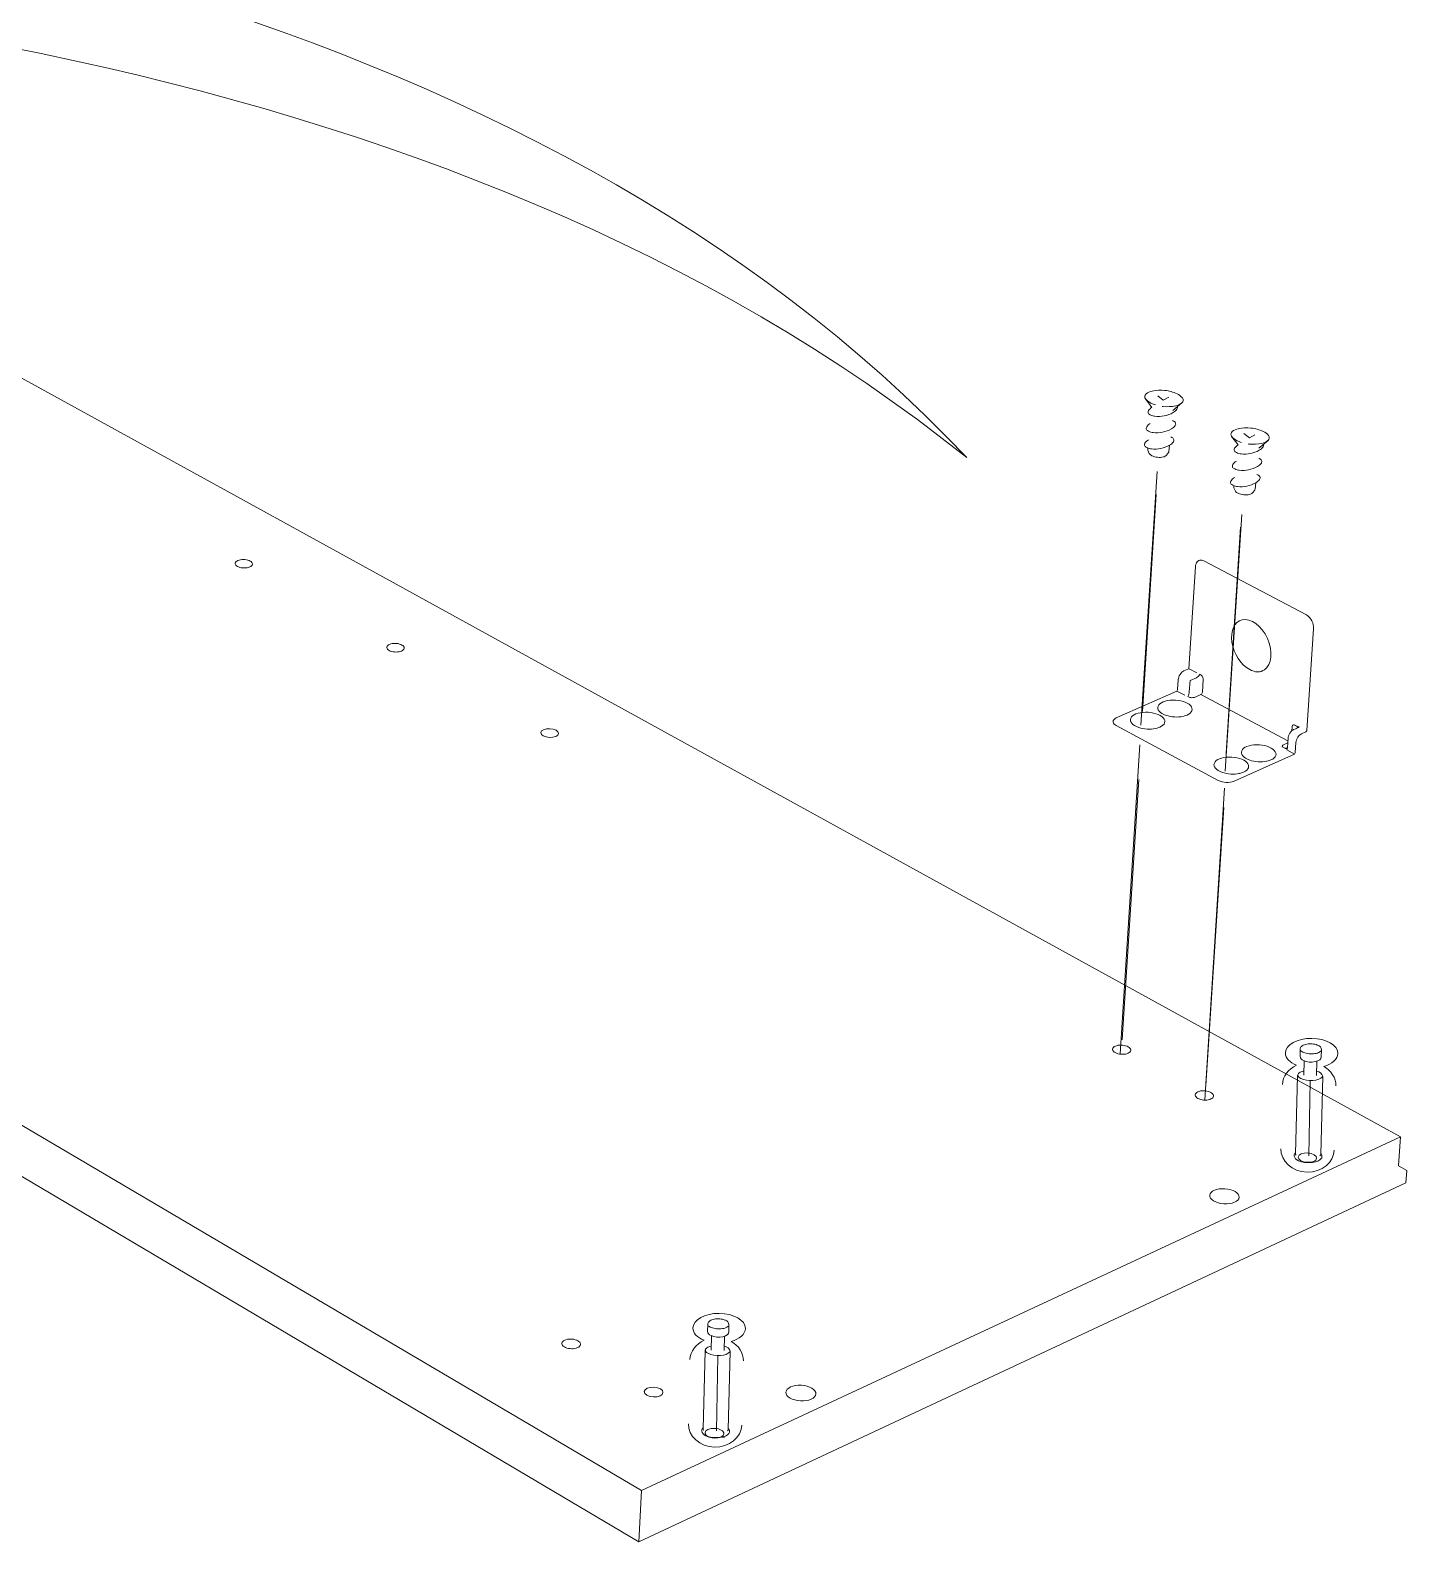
# Model space of a CAD drawing. Header units: metres. Extents: x -0.7 to 7.4, y 0 to 11.2.
# Drawn here: x 0.39241 to 0.43329, y 0.83047 to 0.87535 of the extents above; entities that cross this region are included whole.
import ezdxf

# ---------------------------------------------------------------- set-up
doc = ezdxf.new("R2010")
doc.units = ezdxf.units.M
doc.header["$MEASUREMENT"] = 0
doc.layers.add('PDF5_Geometry_Num_Penna__1', color=255, linetype='Continuous', lineweight=18)
doc.layers.add('PDF5_Geometry_Num_Penna__7', color=7, linetype='Continuous', lineweight=18)

msp = doc.modelspace()

# ---------------------------------------------------------------- linework, layer by layer
at = {"layer": 'PDF5_Geometry_Num_Penna__1', "color": 255, "linetype": 'Continuous', "lineweight": 18, "flags": 128}
for points in [[(0.4258509779407048, 0.8615675212631342), (0.4254382279407047, 0.855119449040912)], [(0.4283562293295937, 0.8606006632075786), (0.4279261932184826, 0.853889771540912)], [(0.4253362751629269, 0.853099831540912), (0.4248430918295936, 0.8453775259853564)], [(0.427855320162927, 0.8522745432075787), (0.4273275646073714, 0.8440195432075785)]]:
    msp.add_lwpolyline(points, dxfattribs=at)
at = {"layer": 'PDF5_Geometry_Num_Penna__7', "color": 7, "linetype": 'Continuous', "lineweight": 18, "flags": 128}
for points in [[(0.3577016843295936, 0.8631427798742454), (0.3797411232184825, 0.871845807652023), (0.4331040537740381, 0.8424908159853565)], [(0.4258940521073715, 0.8644919079298009), (0.4260612687740381, 0.8643659662631342), (0.4262246048851492, 0.8644555718186897)], [(0.3577018254407048, 0.8631426387631342), (0.4105627532184826, 0.8319916554298008), (0.4331038421073715, 0.8424906748742452)], [(0.4284516909962603, 0.8633748370964676), (0.428618907662927, 0.8632488954298009), (0.4287822437740381, 0.8633388537631341)], [(0.4256001529407047, 0.8629442012631343), (0.425596625162927, 0.8629075123742453)], [(0.4258768012740381, 0.8622488057075787), (0.4253949068295937, 0.8547180584853563)], [(0.3577114562740381, 0.8617148059853564), (0.4104877173851492, 0.8304731587631342)], [(0.4281577918295937, 0.8618271304298007), (0.4281542640518159, 0.8617904415409119)], [(0.4283903429407048, 0.8609680812631342), (0.4279028040518159, 0.8533470229298009)], [(0.4266712568295937, 0.8563271837631341), (0.4266391540518159, 0.856308486540912), (0.4266112846073714, 0.8562866143186897), (0.4265837679407047, 0.8562552170964675), (0.426558015162927, 0.856220997652023), (0.426535790162927, 0.8561836032075787), (0.4265206207184825, 0.8561458559853564), (0.4265082734962604, 0.8561056393186898), (0.4265058040518159, 0.8560682448742453)], [(0.4270546909962604, 0.8562708804298007), (0.4268239743295936, 0.8563925887631342)], [(0.4286256457184826, 0.8563651073742453), (0.4286845596073715, 0.8563365323742452), (0.4287448846073715, 0.8563178351520231), (0.4288034457184826, 0.856305135152023), (0.4288602429407047, 0.8563019601520231), (0.4289159818295937, 0.856305135152023), (0.4289660762740381, 0.8563146601520232), (0.4290161707184825, 0.8563365323742452), (0.429063090162927, 0.8563612268186898)], [(0.4265058746073714, 0.8560681390409121), (0.4264861190518159, 0.855777450152023)], [(0.4270458009962603, 0.8561272998742453), (0.4268549482184826, 0.8560426332075785), (0.4268330759962604, 0.855705377652023), (0.4268299009962603, 0.8556746859853562), (0.4268207287740381, 0.8556401137631341), (0.4268083815518159, 0.855605541540912), (0.4267928593295937, 0.8555720276520229), (0.4268299009962603, 0.8555522720964676)], [(0.4270457304407048, 0.856127194040912), (0.4270700721073715, 0.8561427162631342), (0.4270958248851492, 0.8561617662631341), (0.4271173443295937, 0.8561864607075786), (0.4271360415518158, 0.8562146829298007)], [(0.4271358298851492, 0.856214824040912), (0.4271421798851492, 0.8562239962631343), (0.4271340659962604, 0.8562303462631343)], [(0.4272420512740381, 0.8560709259853564), (0.4272420512740381, 0.8560991482075787), (0.4272360540518159, 0.8561241954298008), (0.4272233540518159, 0.8561520648742453), (0.4272110068295937, 0.8561742898742454), (0.4271923096073714, 0.8561961620964674), (0.4271704373851493, 0.8562085093186897), (0.4271422151629271, 0.8562240315409119)], [(0.427241910162927, 0.8560709612631342), (0.4272200379407047, 0.8556931362631341), (0.4272140407184825, 0.8556747918186897), (0.4272052212740381, 0.8556557418186898), (0.4271921684962603, 0.8556402195964675), (0.4271762934962603, 0.8556310473742453)], [(0.4264642115518159, 0.8557275673742453), (0.424665397662927, 0.8549341701520231)], [(0.4266957043295937, 0.8556056120964676), (0.4264642821073715, 0.8557276732075787)], [(0.426486260162927, 0.8557773443186898), (0.4264834379407048, 0.8557621748742452), (0.4264732073851492, 0.8557431248742453), (0.4264643879407047, 0.8557276026520231)], [(0.4268302184962604, 0.8555520957075787), (0.4268520907184826, 0.8555432762631342), (0.4268803129407048, 0.855534104040912), (0.4269081823851492, 0.8555309290409119), (0.4269360518295936, 0.855534104040912), (0.4269614518295937, 0.8555369262631342), (0.4269854407184826, 0.8555432762631342), (0.4271762934962603, 0.855631117929801)], [(0.4297590854407048, 0.8542503104298008), (0.4271763993295937, 0.8556310826520231)], [(0.4245718057184826, 0.8548275607075787), (0.4245746279407048, 0.8548533134853563), (0.4245876807184826, 0.8548748329298009), (0.424609200162927, 0.8548970579298009), (0.4246349529407048, 0.8549157551520231), (0.4246656446073714, 0.8549340995964675)], [(0.4266429993295937, 0.8549779145964675), (0.426583732662927, 0.8549687423742454), (0.4265205854407048, 0.854962745152023), (0.4264553215518159, 0.8549595701520231), (0.4263897048851492, 0.854962745152023), (0.4263269104407048, 0.8549687423742454), (0.4262616465518158, 0.8549779145964675), (0.4262023798851491, 0.8549937895964675), (0.4261431132184825, 0.8550089590409119)], [(0.4267670359962604, 0.8550185898742453), (0.4267296415518159, 0.8550030676520232), (0.426689777662927, 0.8549903676520231), (0.4266428582184826, 0.8549780204298008)], [(0.4246655034962604, 0.8547060993186897), (0.4246309312740381, 0.8547279715409121), (0.4246030618295936, 0.8547498437631341), (0.4245843646073714, 0.8547745382075786), (0.4245716646073714, 0.8548031132075785), (0.4245716646073714, 0.8548274548742453)], [(0.425830305162927, 0.8546186104298008), (0.4257710384962602, 0.8546097909853565), (0.4257085968295937, 0.8546030882075787), (0.4256436857184825, 0.8545999132075786), (0.425580891274038, 0.8546030882075787), (0.4255156273851492, 0.854605557652023), (0.4254489523851491, 0.8546186104298008), (0.4253900384962603, 0.8546316632075786), (0.4253307718295936, 0.854650007652023)], [(0.425956035162927, 0.8546561459853563), (0.425917935162927, 0.8546437987631342), (0.4258770129407048, 0.854628276540912), (0.4258304462740381, 0.854618751540912)], [(0.4299310998851492, 0.8545844615409119), (0.429902877662927, 0.8545689393186897), (0.4298725387740381, 0.8545442448742454), (0.4298439637740381, 0.8545153170964677), (0.4298185637740382, 0.854481450429801), (0.4297970443295936, 0.8544444087631343), (0.4297811693295937, 0.8544034865409119), (0.4297719971073715, 0.8543657393186898), (0.4297656471073714, 0.8543279920964675), (0.4297465971073714, 0.8540503559853565)], [(0.4300002090518159, 0.8546997493186897), (0.4299684590518159, 0.854715271540912), (0.4299497618295937, 0.8547251493186898), (0.4299278896073714, 0.8547251493186898), (0.4299120146073714, 0.8547187993186898), (0.4299003729407047, 0.8547060993186897), (0.4298912007184825, 0.8546877548742453), (0.4298837923851492, 0.8546627076520231), (0.4298785007184825, 0.8545501715409118)], [(0.4299940354407047, 0.8546127543186897), (0.4299308882184825, 0.8545845320964676)], [(0.4300588054407047, 0.8546437634853564), (0.4299938943295936, 0.8546127190409121)], [(0.4300095576629269, 0.8546967859853563), (0.4300279021073714, 0.8546844387631342), (0.430044482662927, 0.854665388763134), (0.4300589465518159, 0.8546438693186896)], [(0.4300877332184825, 0.8546844034853565), (0.4300877332184825, 0.8546717034853565), (0.4300813832184825, 0.854659709040912), (0.4300722109962604, 0.8546498312631343), (0.4300619804407048, 0.854643834040912)], [(0.425364532662927, 0.8541326590409121), (0.4247775104407048, 0.8449551451520231)], [(0.4296261234962603, 0.8540561768186897), (0.4296095429407048, 0.8540688768186898), (0.4295971957184825, 0.8540819295964676), (0.4295936679407048, 0.8540967462631341), (0.4295971957184825, 0.8541094462631342), (0.4296095429407048, 0.8541221462631343), (0.4296261234962603, 0.8541348462631342)], [(0.4297570040518159, 0.854191079040912), (0.4296261234962603, 0.8541349873742452)], [(0.4297465618295936, 0.8540503912631341), (0.429693645162927, 0.8540256968186897), (0.4296784757184826, 0.854031694040912), (0.4296657757184826, 0.8540376912631342), (0.4296262646073715, 0.8540560357075787)], [(0.4297467029407048, 0.8540350101520231), (0.4297403529407047, 0.8540163129298008)], [(0.4297467029407048, 0.8540504970964675), (0.4297467029407048, 0.8540349748742453)], [(0.4291251790518159, 0.8536446615409118), (0.4290659123851492, 0.8536347837631341), (0.4290034707184825, 0.8536284337631341), (0.4289406762740381, 0.8536284337631341), (0.428875765162927, 0.853631608763134), (0.4288094429407048, 0.8536347837631341), (0.4287477068295937, 0.8536471309853563), (0.4286845596073715, 0.853660183763134), (0.4286284679407047, 0.8536788809853563)], [(0.4292560948851493, 0.8536848076520231), (0.4292165837740382, 0.8536689326520231), (0.4291724865518159, 0.8536565854298008), (0.4291252143295937, 0.8536445909853564)], [(0.4291379496073714, 0.8536503412631342), (0.4291252496073715, 0.8536446968186898)], [(0.4279359298851491, 0.8532812298742452), (0.4278727826629269, 0.8532978104298008), (0.4278173965518158, 0.8533143909853564)], [(0.428312837662927, 0.8532820765409118), (0.4282542765518159, 0.8532725515409119), (0.4281911293295937, 0.8532662015409118), (0.4281290404407048, 0.8532633793186897), (0.4280637765518159, 0.8532662015409118), (0.4279981598851492, 0.8532725515409119), (0.4279360709962604, 0.8532820765409118)], [(0.4284447765518159, 0.8533230693186896), (0.4284038543295937, 0.8533075470964676), (0.428360462662927, 0.8532944943186898), (0.428312837662927, 0.8532821470964674)], [(0.4283262784962603, 0.8532882854298008), (0.4283128729407047, 0.8532819354298008)], [(0.4278828721073715, 0.8528514407075786), (0.4272909109962603, 0.843595962929801)], [(0.4307564234962603, 0.8450833445964675), (0.4307497207184826, 0.8450586501520231), (0.4307380790518159, 0.845041011263134), (0.4307207929407048, 0.8450247834853564), (0.4306975096073715, 0.8450092612631341), (0.4306699929407048, 0.8449955029298009), (0.4306368318295937, 0.8449831557075785), (0.4306004957184826, 0.8449739834853565), (0.4305609846073715, 0.8449665751520231), (0.4305197096073715, 0.8449609307075787), (0.4304756123851493, 0.8449591668186897), (0.4304322207184826, 0.8449591668186897), (0.4303881234962604, 0.8449616362631341), (0.430345790162927, 0.8449672807075785), (0.4303048679407048, 0.8449746890409119), (0.4302667679407048, 0.8449849195964675), (0.4302325484962604, 0.8449969140409119), (0.430201504051816, 0.8450110251520231), (0.4301753984962604, 0.8450261945964674), (0.4301542318295937, 0.8450431279298009), (0.4301387096073714, 0.8450607668186898), (0.430129890162927, 0.8450794640409119), (0.4301263623851492, 0.8450981612631342)], [(0.4302400979407047, 0.844751169040912), (0.4302291618295936, 0.8443225440409119)], [(0.4306136896073714, 0.8443123134853564), (0.4306246257184825, 0.844741644040912)], [(0.4300471284962603, 0.8443038468186898), (0.4299864507184825, 0.8419860968186897)], [(0.4302319840518158, 0.8444498968186898), (0.4301896507184825, 0.8444379023742453), (0.430155431274038, 0.8444255551520231), (0.4301250923851492, 0.8444103857075786), (0.4300986340518159, 0.8443934523742452), (0.4300774673851492, 0.8443747551520231), (0.4300615923851492, 0.8443535884853565), (0.4300520673851492, 0.8443338329298009), (0.4300471284962603, 0.8443119607075786)], [(0.4304243537740381, 0.8441437915409119), (0.4303851954407049, 0.8419279943186897)], [(0.4331039479407048, 0.8424906395964675), (0.4330446812740381, 0.8416333895964675)], [(0.4330446812740381, 0.8416333543186898), (0.4332905673851492, 0.8414964765409119)], [(0.4332906732184825, 0.8414965823742453), (0.4332659787740382, 0.8411251073742453)], [(0.4104875762740381, 0.8304732998742453), (0.4332657318295937, 0.8411250720964676)], [(0.4131630429407048, 0.8369188320964674), (0.413156340162927, 0.836894137652023), (0.4131446984962603, 0.8368764987631342), (0.4131274123851493, 0.8368599182075785), (0.4131041290518159, 0.8368447487631342), (0.4130766123851492, 0.836830637652023), (0.4130434512740381, 0.8368186432075787), (0.4130071151629269, 0.8368094709853564), (0.4129676040518158, 0.8368017098742453), (0.4129263290518159, 0.8367967709853563), (0.4128822318295936, 0.836794301540912), (0.4128388401629269, 0.836794301540912), (0.4127947429407047, 0.836797476540912), (0.4127524096073715, 0.8368027682075787), (0.4127114873851492, 0.8368101765409119), (0.4126733873851491, 0.8368204070964674), (0.4126391679407047, 0.8368324015409119), (0.4126081234962603, 0.8368461598742454), (0.4125820179407048, 0.8368616820964676), (0.4125604984962604, 0.8368786154298008), (0.4125453290518159, 0.8368966070964675), (0.4125365096073714, 0.8369149515409119), (0.4125329818295936, 0.8369336487631341)], [(0.4126465762740381, 0.8365866212631342), (0.412635640162927, 0.8361579962631343)], [(0.4130205207184826, 0.8361477657075786), (0.4130311040518159, 0.8365770962631341)], [(0.4124536068295936, 0.8361396518186898), (0.4123929290518159, 0.833821549040912)], [(0.412638815162927, 0.8362853490409119), (0.4125964818295937, 0.8362737073742453), (0.4125619096073714, 0.8362610073742454), (0.4125315707184826, 0.8362458379298008), (0.412505465162927, 0.8362289045964676), (0.4124839457184825, 0.8362102073742455), (0.4124680707184825, 0.8361890407075786), (0.4124585457184826, 0.836169285152023), (0.4124536068295936, 0.836147412929801)], [(0.4128309379407047, 0.8359790673742453), (0.4127917796073714, 0.8337632701520231)], [(0.410562682662927, 0.8319917259853564), (0.4104875409962604, 0.830473370429801)]]:
    msp.add_lwpolyline(points, dxfattribs=at)
for points in [[(0.4255120996073715, 0.8644800898742453, 0.2090641626209526), (0.4255326312740382, 0.8644043837631341), (0.4257241896073715, 0.8641528532075786, 0.106602606748917), (0.4256208609962477, 0.8640596845964761)], [(0.425534712662927, 0.8644026551520229, 0.1162641087563331), (0.4256921573851493, 0.8642796768186898, 0.03350506423169455), (0.4258248018295942, 0.8642281712631353)], [(0.4266278298851492, 0.8644326412631342, 0.1140193101580745), (0.4264701382184871, 0.8645557607075887, 0.079713376445426), (0.4261067065518159, 0.864656161263134, 0.08231508064508765), (0.4257309982184836, 0.8646364057075736, 0.1165477079528032), (0.425550446551833, 0.8645503279297795)], [(0.4266500901628935, 0.8643552065409152, -0.205501110249899), (0.4266137187740381, 0.8642864148742454), (0.4263441965518159, 0.864059931540912)], [(0.4256070673851491, 0.864022149040912, 0.2750824057053836), (0.425641992385126, 0.8639463018186561, 0.115963781809418), (0.4257868429407043, 0.8638901043186865)], [(0.4258122782184826, 0.8638866823742454, 0.1541594687796963), (0.4263527337740357, 0.8639956907075831, 0.1210123453282482), (0.42646689266293, 0.8640998659853544)], [(0.4260280371073714, 0.8641826982075785, 0.01482686453978806), (0.4260548482184809, 0.864179170429785, 0.08024999048102867), (0.4264309093295924, 0.8641982204298071, 0.1174102346680697), (0.4266117432184826, 0.8642851448742451)], [(0.4257592557184826, 0.8634029887631343, 0.1536121555704797), (0.4263000640518158, 0.86351164431869, 0.1139166997011152), (0.4264145051629119, 0.8636162076520335)], [(0.4291854687740381, 0.8633155704298009, 0.1140193101123765), (0.4290277771073635, 0.8634386898742284, 0.07892113129397983), (0.4286646982184833, 0.8635392668186963, 0.0822748735671248), (0.4282886371073713, 0.8635195112631348, 0.117649166938389), (0.428108085440701, 0.8634329043186945)], [(0.4255009518295936, 0.8630547618186896, 0.2748697670557827), (0.4255360884962604, 0.8629786323742453, 0.1188724988692296), (0.4256807273851466, 0.8629228934853366)], [(0.4263614473851676, 0.8631325140408994, -0.116220243674493), (0.4262485232184826, 0.863029467652023), (0.4262277093295936, 0.8628386148742453)], [(0.4280697384962604, 0.8633628426520231, 0.2108799807733837), (0.428090270162927, 0.8632874893186896), (0.4282821812740381, 0.8630356059853564, 0.1066026066662984), (0.4281784998851554, 0.8629426137631298)], [(0.4280923515518159, 0.8632857607075786, 0.1173075147828325), (0.428249796274038, 0.8631626059853564, 0.03174219104546226), (0.4283824407184837, 0.8631107476520269)], [(0.4281647062740381, 0.8629050782075787, 0.2737608252690993), (0.4281996312740514, 0.8628292309853758, 0.1159637816888324), (0.4283444818295936, 0.8627730334853551, 0.001282186080874313), (0.4283699171073715, 0.8627699643186899, 0.1551201544600988), (0.4289103726629239, 0.8628786198742509, 0.121012345263435), (0.4290245315518086, 0.8629827951520279)], [(0.4286124871073715, 0.8630620995964675, 0.08036094091136407), (0.4289881954407058, 0.8630811495964628, 0.1178759544698802), (0.4291694173851552, 0.8631677212631267)], [(0.4292077290518306, 0.8632383473742439, -0.2031443117513323), (0.429171357662927, 0.863169167652023), (0.4289018354407048, 0.8629430370964675)], [(0.4256008584962603, 0.8628777026520231), (0.4256435446073714, 0.8627845693186897, 0.1183949129707428), (0.4257228137740319, 0.8627175415408984, 0.08081593529865386), (0.4258896776629281, 0.8626714687631443, 0.08409108486448515), (0.4260632443295941, 0.8626802882075763, 0.1166473936504492), (0.4261554604407047, 0.8627286893186896), (0.4262168437740381, 0.8628098282075786)], [(0.4283168946073714, 0.8622860943186897, 0.1536121555732012), (0.428857702940703, 0.8623947498742485, 0.1128325810102677), (0.4289721440518238, 0.8624987487631288)], [(0.428932915162927, 0.8620524495964674, 0.2769019457760243), (0.4288981665518159, 0.862128579040912, 0.03882997462194124), (0.4288427804407103, 0.8621596234853685)], [(0.4280585907184826, 0.8619376909853564, 0.2735462943706388), (0.4280937273851492, 0.8618615615409119, 0.1188724989280706), (0.4282383662740394, 0.8618058226520332)], [(0.4281588501629269, 0.8617606318186898), (0.4282011834962603, 0.8616674984853564, 0.1206534381945674), (0.4282804526629333, 0.8616006470964818, 0.08081593534150656), (0.428447316551817, 0.8615543979298116, 0.08409108498162889), (0.4286208832184826, 0.8615632173742453, 0.1164930428460777), (0.4287130993295937, 0.8616116184853564), (0.428774482662927, 0.861693110152023)], [(0.4289190862740491, 0.8620154432075712, -0.1149581292490393), (0.4288061621073714, 0.8619123968186897), (0.4287853482184825, 0.861721544040912, -0.189973719352571), (0.4287641462740381, 0.861682773763134)], [(0.429959075162927, 0.8538600323742453), (0.429968600162927, 0.8538752018186898), (0.4299774196073715, 0.8538946045964675), (0.4299811237740381, 0.8539101620964675), (0.4300001737740381, 0.8542004982075787), (0.4300065237740381, 0.8542410676520231), (0.4300160487740381, 0.8542781093186897), (0.4300340404407048, 0.8543190315409119), (0.4300534432184825, 0.8543564259853563), (0.4300774321073714, 0.8543909982075787), (0.4301063598851493, 0.8544192204298008), (0.4301374043295937, 0.8544442676520231), (0.4301649209962604, 0.8544594018186897), (0.4302968598851492, 0.8545190212631342), (0.430305326551816, 0.8545253712631342), (0.4303155571073715, 0.8545345434853564), (0.4303212015518159, 0.8545468907075785), (0.4303213779407048, 0.8545595907075786), (0.430524472107374, 0.8575767226520229, 0.2721087466479189), (0.4303092776629269, 0.8579884143186897), (0.4272669573851492, 0.8595940470964675), (0.4272359129407048, 0.8596067470964676), (0.4272052212740381, 0.859615566540912), (0.4271731184962603, 0.8596190943186897), (0.4271452490518159, 0.859615566540912), (0.4271173090518159, 0.8596067118186898), (0.4270897923851492, 0.8595908368186898), (0.4270672146073715, 0.8595693173742454), (0.427045695162927, 0.859541095152023), (0.4270329951629269, 0.8595096979298008), (0.4270202951629269, 0.8594719507075785), (0.4270174729407047, 0.859431734040912), (0.4268238684962604, 0.8563926593186898), (0.4266711157184826, 0.8563270426520231)], [(0.4296935746073714, 0.8540255557075788), (0.4297157996073714, 0.8540192057075787), (0.4297404940518159, 0.8540163834853564), (0.4297355551629269, 0.8540005084853564), (0.4297249718295936, 0.8539850568186897), (0.4299588987740381, 0.8538599970964675), (0.4281605787740381, 0.8530574629298008, -0.2015418555336564), (0.4276917018295937, 0.8530757015409121), (0.4246655740518159, 0.8547062404298008)], [(0.4307512729407047, 0.8448707607075786), (0.4307565646073714, 0.8450827801520231, 0.3141108645078798), (0.4306500257184825, 0.8452140134853565), (0.4306337979407047, 0.8452214218186898), (0.4305981673851492, 0.8452334162631342), (0.4305607729407047, 0.8452425884853564), (0.4305219673851491, 0.8452499968186897), (0.430481045162927, 0.8452542301520231), (0.4304404757184825, 0.8452566995964675), (0.430399906274038, 0.8452556412631341), (0.4303600423851492, 0.845252819040912), (0.4303208840518158, 0.8452471745964676), (0.4302841951629269, 0.8452394134853565), (0.4302492701629269, 0.8452288301520231), (0.4302164618295936, 0.8452154245964674), (0.4301882396073713, 0.8451991968186897), (0.4301656618295936, 0.845181205152023), (0.4301483757184825, 0.8451625079298009), (0.4301360284962603, 0.8451420468186898), (0.4301282673851492, 0.8451205273742453), (0.4301265034962602, 0.8451000662631343), (0.430120506274038, 0.8448869884853563)], [(0.4307343396073713, 0.8419666940409118), (0.4307953701629269, 0.8442879718186898, 0.3169883619617374), (0.430616864607368, 0.8444400190408753)], [(0.4299878618295936, 0.8420241968186897, 0.2309789385332348), (0.4299483507184825, 0.8419455273742452), (0.4299478568295937, 0.8419263362631341)], [(0.4299878618295936, 0.8419716329298008, 0.3810443958053771), (0.4300086757184836, 0.8419508190408531)], [(0.4300714701629269, 0.8417864245964675), (0.4300898146073713, 0.8417786634853563), (0.4301275618295936, 0.8417649051520231), (0.4301681312740381, 0.8417536162631342), (0.4302118757184825, 0.8417444440409119), (0.4302573840518159, 0.8417373884853564), (0.4303028923851492, 0.841731744040912), (0.4303508701629269, 0.8417292745964675), (0.4303981423851492, 0.8417289218186899), (0.4304454146073714, 0.8417313912631341), (0.4304905701629269, 0.8417359773742453), (0.4305343146073714, 0.8417423273742454), (0.4305755896073714, 0.841752205152023), (0.4306147479407047, 0.8417631412631342), (0.4306503784962603, 0.8417761940409121), (0.430682481274038, 0.8417917162631341), (0.4307099979407047, 0.8418093551520232), (0.4307329284962603, 0.8418284051520231), (0.4307519784962603, 0.8418492190409119), (0.430763620162927, 0.8418721495964674), (0.4307692646073714, 0.8418950801520231), (0.4307713812740381, 0.8419240079298008, 0.2191090879397624), (0.4307361034961784, 0.842004441263042)], [(0.4131577512740381, 0.8367062129298009), (0.4131630429407048, 0.8369178795964676, 0.3145874494753554), (0.4130565040518159, 0.8370494657075787), (0.4130402762740381, 0.8370565212631343), (0.4130049984962603, 0.8370688684853564), (0.4129668984962603, 0.8370780407075787), (0.4129284457184826, 0.8370854490409121), (0.4128878762740381, 0.8370896823742454), (0.4128469540518159, 0.8370921518186897), (0.4128063846073715, 0.8370910934853565), (0.4127665207184825, 0.8370882712631343), (0.4127277151629269, 0.8370826268186897), (0.4126906734962603, 0.8370748657075787), (0.4126557484962604, 0.8370642823742452), (0.4126236457184825, 0.8370508768186897), (0.4125950707184826, 0.8370342962631341), (0.4125721401629269, 0.8370166573742454), (0.4125548540518159, 0.8369976073742452), (0.4125425068295937, 0.8369774990409119), (0.4125350984962603, 0.8369559795964676), (0.4125329818295936, 0.8369355184853564), (0.4125269846073715, 0.8367224407075786)], [(0.4131408179407048, 0.833802499040912), (0.4132018484962603, 0.8361234240409121, 0.3184523177039013), (0.4130233429407049, 0.8362754712631341)], [(0.412394340162927, 0.8338592962631342, 0.2318014168401662), (0.4123544762740381, 0.8337809795964676), (0.4123544762740381, 0.8337618237631342)], [(0.412394340162927, 0.8338070851520232, 0.3669619417961792), (0.4124151540518168, 0.8337859184854968)], [(0.4124783012740381, 0.8336218768186898), (0.4124962929407048, 0.8336141157075787), (0.4125343929407048, 0.8336003573742454), (0.4125746096073714, 0.8335890684853564), (0.4126183540518159, 0.8335798962631342), (0.4126638623851492, 0.8335728407075785), (0.4127097234962603, 0.8335675490409119), (0.4127577012740381, 0.8335647268186896), (0.4128046207184825, 0.8335647268186896), (0.4128518929407047, 0.8335671962631341), (0.4128970484962603, 0.8335714295964677), (0.4129407929407048, 0.8335777795964675), (0.4129820679407047, 0.8335873045964677), (0.4130215790518159, 0.8335985934853564), (0.4130568568295936, 0.8336116462631342), (0.4130889596073714, 0.8336271684853565), (0.4131164762740381, 0.8336448073742453), (0.4131397596073714, 0.8336638573742453), (0.4131584568295937, 0.833685024040912), (0.4131700984962603, 0.8337076018186897), (0.4131760957184826, 0.8337305323742452), (0.4131778596073714, 0.833759460152023, 0.2191090883112367), (0.4131425818295914, 0.8338398934853538)]]:
    msp.add_lwpolyline(points, format="xyb", dxfattribs=at)
for points in [[(0.3989471921073715, 0.8595879793186897), (0.3989119143295937, 0.859603501540912), (0.398874872662927, 0.859616201540912), (0.3988343032184826, 0.8596253737631343), (0.3987909115518159, 0.8596317237631341), (0.3987439921073714, 0.8596348987631343), (0.3987006004407048, 0.8596317237631341), (0.3986565032184826, 0.8596289015409119), (0.3986191087740381, 0.8596193765409119), (0.3985820671073714, 0.859606676540912), (0.3985538448851492, 0.8595911543186898), (0.3985284448851492, 0.8595724570964677), (0.3985104532184826, 0.8595534070964675), (0.3985005754407048, 0.8595322404298009), (0.3985005754407048, 0.8595103682075786), (0.3985069254407048, 0.8594881432075786), (0.398519272662927, 0.859466976540912), (0.398541497662927, 0.8594479265409121), (0.3985661921073715, 0.8594292293186897), (0.3986007643295936, 0.8594137070964676), (0.3986381587740381, 0.8594010070964676), (0.398681197662927, 0.8593914820964677), (0.3987252948851492, 0.8593854848742453), (0.3987693921073714, 0.8593854848742453), (0.3988120782184826, 0.8593854848742453), (0.398855822662927, 0.8593914820964677), (0.398897097662927, 0.8594010070964676), (0.3989313171073714, 0.8594137070964676), (0.3989623615518159, 0.8594292293186897), (0.3989870559962603, 0.8594447515409119), (0.3990025782184826, 0.859466976540912), (0.3990121032184825, 0.8594849682075787), (0.3990152782184825, 0.8595071932075787), (0.3990092809962603, 0.8595287126520231), (0.3989958754407048, 0.8595505848742454), (0.3989747087740381, 0.8595724570964677)], [(0.4034526934962603, 0.857096662652023), (0.4034177684962603, 0.8571121848742452), (0.4033810796073714, 0.8571245320964674), (0.4033376879407047, 0.8571372320964675), (0.4032935907184825, 0.8571400543186897), (0.4032494934962603, 0.8571435820964675), (0.4032025740518159, 0.8571400543186897), (0.403159535162927, 0.8571372320964675), (0.4031221407184825, 0.8571277070964676), (0.4030847462740381, 0.8571153598742454), (0.4030537018295937, 0.8570998376520231), (0.4030318296073714, 0.857081140429801), (0.4030127796073715, 0.8570592682075786), (0.4030036073851492, 0.8570405709853562), (0.4030036073851492, 0.8570186987631342), (0.4030096046073715, 0.856993651540912), (0.4030219518295937, 0.8569749543186898), (0.4030441768295936, 0.8569534348742452), (0.4030713407184826, 0.8569347376520231), (0.4031069712740381, 0.8569188626520231), (0.4031440129407048, 0.856906162652023), (0.4031874046073714, 0.8568969904298008), (0.4032307962740381, 0.8568909932075787), (0.4032748934962603, 0.8568878182075785), (0.4033218129407047, 0.8568909932075787), (0.4033655573851492, 0.8568969904298008), (0.4034022462740381, 0.856906162652023), (0.4034396407184825, 0.8569188626520231), (0.4034710379407048, 0.8569347376520231), (0.4034932629407048, 0.8569534348742452), (0.403511960162927, 0.8569721320964674), (0.403521485162927, 0.856993651540912), (0.403521485162927, 0.8570155237631343), (0.4035147823851492, 0.8570377487631341), (0.403502435162927, 0.8570592682075786), (0.403480210162927, 0.8570779654298009)], [(0.4250182812740381, 0.8451693870964674), (0.4250493257184826, 0.8451506898742452), (0.4250711979407047, 0.8451288176520232), (0.4250870729407047, 0.8451069454298008), (0.425096245162927, 0.8450822509853564), (0.425096245162927, 0.8450568509853564), (0.4250870729407047, 0.8450353315409119), (0.4250711979407047, 0.8450138120964675), (0.4250493257184826, 0.8449951148742453), (0.4250182812740381, 0.8449760648742454), (0.4249805340518159, 0.844963717652023), (0.4249403173851492, 0.8449545454298009), (0.4248962201629269, 0.8449481954298008), (0.4248493007184825, 0.8449450204298009), (0.4248034396073714, 0.8449481954298008), (0.424756520162927, 0.8449545454298009), (0.4247124229407048, 0.844963717652023), (0.4246722062740381, 0.8449792398742453), (0.4246344590518158, 0.8449951148742453), (0.4246062368295936, 0.8450138120964675), (0.4245815423851492, 0.8450353315409119), (0.4245656673851492, 0.8450603787631342), (0.424556495162927, 0.8450822509853564), (0.424556495162927, 0.8451069454298008), (0.4245656673851492, 0.8451288176520232), (0.4245815423851492, 0.8451506898742452), (0.4246062368295936, 0.8451725620964675), (0.4246376340518159, 0.8451880843186897), (0.4246722062740381, 0.8452007843186896), (0.4247124229407048, 0.845213131540912), (0.424756520162927, 0.8452194815409119), (0.4248034396073714, 0.8452194815409119), (0.4248493007184825, 0.845216306540912), (0.4248962201629269, 0.8452099565409119), (0.4249403173851492, 0.8452007843186896), (0.4249837090518159, 0.8451880843186897)], [(0.427472238774038, 0.8438128859853563), (0.4275036359962603, 0.8437941887631341), (0.4275248026629269, 0.8437726693186898), (0.4275442054407048, 0.8437472693186896), (0.4275498498851491, 0.8437229276520231), (0.4275498498851491, 0.8437010554298009), (0.4275442054407048, 0.8436760082075785), (0.4275283304407048, 0.8436537832075787), (0.4275036359962603, 0.8436354387631343), (0.427472238774038, 0.843619916540912), (0.4274380193295936, 0.8436043943186897), (0.4273939221073714, 0.8435948693186895), (0.4273505304407047, 0.8435881665409121), (0.4273036109962603, 0.8435849915409119), (0.4272570443295936, 0.8435881665409121), (0.4272101248851492, 0.8435948693186895), (0.4271663804407048, 0.843607216540912), (0.4271261637740381, 0.843619916540912), (0.4270887693295936, 0.8436382609853564), (0.4270570193295936, 0.8436573109853563), (0.4270354998851492, 0.843678477652023), (0.4270171554407047, 0.8437010554298009), (0.4270108054407047, 0.8437257498742452), (0.4270108054407047, 0.8437504443186897), (0.4270171554407047, 0.8437726693186898), (0.4270354998851492, 0.8437941887631341), (0.4270570193295936, 0.8438160609853564), (0.4270887693295936, 0.8438315832075787), (0.4271233415518159, 0.8438439304298008), (0.4271663804407048, 0.8438569832075786), (0.4272101248851492, 0.8438598054298008), (0.4272570443295936, 0.8438629804298007), (0.4273036109962603, 0.8438598054298008), (0.4273505304407047, 0.8438534554298007), (0.4273939221073714, 0.8438439304298008), (0.4274348443295937, 0.8438315832075787)], [(0.4086788846073715, 0.8364415943186898), (0.4087064012740382, 0.8364197220964675), (0.4087318012740381, 0.8363978498742453), (0.4087469707184825, 0.836373155429801), (0.4087533207184826, 0.8363477554298008), (0.4087501457184826, 0.8363230609853564), (0.4087409734962603, 0.8362980137631342), (0.4087258040518159, 0.8362764943186898), (0.4087004040518158, 0.8362546220964675), (0.4086665373851492, 0.8362359248742453), (0.4086284373851493, 0.8362235776520232), (0.4085885734962603, 0.8362108776520231), (0.4085416540518159, 0.8362048804298008), (0.4084950873851492, 0.8362048804298008), (0.4084442873851493, 0.8362077026520232), (0.4083973679407047, 0.8362136998742453), (0.4083504484962603, 0.8362235776520232), (0.4083109373851493, 0.8362390998742454), (0.408276365162927, 0.8362577970964675), (0.4082449679407049, 0.8362764943186898), (0.4082234484962604, 0.836301541540912), (0.4082075734962603, 0.8363230609853564), (0.4082019290518159, 0.8363477554298008), (0.4082019290518159, 0.836373155429801), (0.4082111012740381, 0.8363978498742453), (0.4082297984962603, 0.8364228970964674), (0.4082544929407048, 0.8364415943186898), (0.4082851846073714, 0.8364602915409121), (0.408322579051816, 0.836472991540912), (0.4083666762740381, 0.8364853387631342), (0.4084107734962604, 0.8364916887631343), (0.4084605151629271, 0.8364916887631343), (0.408506729051816, 0.8364916887631343), (0.4085536484962604, 0.8364853387631342), (0.408600215162927, 0.836472991540912), (0.4086418429407049, 0.8364574693186898)]]:
    msp.add_lwpolyline(points, close=True, dxfattribs=at)
at = {"layer": 'PDF5_Geometry_Num_Penna__7', "color": 7, "linetype": 'Continuous', "lineweight": 18}
for centre, radius, start, end in [((0.4263987280173754, 0.8641454464986087), 8.31067387511153e-05, 354.3227208022996, 18.48598450132494), ((0.425859774830657, 0.8633669621138131), 0.0003595625130641822, 121.5124379738918, 144.4964394019405), ((0.4257775873261224, 0.8637355064180334), 0.0003318698222319338, 235.4019192415176, 262.3541831122019), ((0.4262005437010527, 0.8634456794191285), 0.0003431829919816054, 55.84207588063135, 66.48066914738659), ((0.4257985198113044, 0.8628985095116489), 0.0003430404099027951, 121.8685933459591, 145.7108183206464), ((0.4258048247275083, 0.8638286057977733), 0.000914643697594808, 263.809712674338, 298.9107594107697), ((0.4261132617477366, 0.8629051159717912), 0.0004094058315752824, 56.2815999994877, 65.17630617253239), ((0.4284141647843125, 0.8622533747958616), 0.0003548958267122204, 121.3592230439936, 144.649654329152), ((0.4287605421996291, 0.8623294631316731), 0.0003413005771899513, 56.10594114610956, 66.77481788507396), ((0.4283561587003665, 0.8617814386781989), 0.0003430404100934759, 121.8685933602346, 145.7108183208096), ((0.4283352262151266, 0.8626186119739168), 0.0003318698225671657, 235.4019192572529, 262.354183099994), ((0.4283619131782955, 0.8627142746449339), 0.0009173084365559081, 263.8623452796072, 298.8581268068589), ((0.4129268116033826, 0.8333517355085331), 0.0002308358788556397, 63.33668308426133, 78.30530087660328)]:
    msp.add_arc(centre, radius, start, end, dxfattribs=at)
for centre, major_axis, ratio, start_param, end_param in [((0.4286668208720232, 0.8570783479282426), (-0.0003294499367236802, 0.0007457140136722941), 0.6382634471726312, 6.155470040289031, 8.748312481687783), ((0.4286786301884655, 0.8570792568468302), (-0.00033374779964096, 0.0007464873258801186), 0.636278047606085, 3.253240110463556, 6.170002179529801), ((0.4264054504658555, 0.8552113853831433), (-0.0005114492426589455, 3.027754866080654e-05), 0.486223383816132, 2.384266810057852, 7.344711622231987), ((0.4255952311795744, 0.8548513056251917), (-0.0005131201657677664, 3.217235747721148e-05), 0.4848552251057363, 2.379951739307328, 7.343315651484437), ((0.4288932497007457, 0.853881952622958), (-0.0005155043228062817, 3.351848857013902e-05), 0.4869193772834394, 2.382694581582717, 7.346226898205789), ((0.4280801891646777, 0.8535183738582992), (-0.0005142308729789713, 3.132184169474262e-05), 0.4898967260174301, 2.387447039975539, 7.348065452458609), ((0.4304366727874868, 0.8448665037900116), (-0.0003143259070433335, 6.949402974742953e-06), 0.4829948919252978, 0.8485827695513772, 3.208380384370895), ((0.4304213875111931, 0.8443193935398905), (-0.0003664584359274748, 9.485494506411634e-06), 0.4196031026531328, 6.212911744220394, 9.430427256997223), ((0.4128403634506034, 0.8367049186949854), (-0.0003173010541039912, 9.821691961953131e-06), 0.488429721525736, 0.8724084898932216, 3.20867580290996), ((0.4128280572562518, 0.8361556486493837), (-0.0003674255170689755, 9.44343907971493e-06), 0.4226924643982509, 6.215674750437801, 9.425002669314068)]:
    msp.add_ellipse(centre, major_axis=major_axis, ratio=ratio, start_param=start_param, end_param=end_param, dxfattribs=at)
for centre, major_axis, ratio in [((0.4078387078554401, 0.854483220481298), (-0.0002609272398325646, 1.210199929913e-05), 0.492752526419601), ((0.4303396775994782, 0.8418769766718802), (-0.0002739052921038043, 1.764357356170975e-05), 0.5057013653970107), ((0.4278763414485852, 0.8407318899113647), (-0.000437750525458247, 3.085621249399045e-05), 0.5089481156381768), ((0.4109259533621619, 0.8349173216135511), (-0.0002775526994764355, 1.529990773729839e-05), 0.5246441338295699), ((0.4152999374979541, 0.8348868993093672), (-0.0004445261638337251, 2.459171718971483e-05), 0.5217852438046111), ((0.4127323065076872, 0.8336951811426865), (-0.0002794638757834256, 1.494570872262463e-05), 0.5206327887750382)]:
    msp.add_ellipse(centre, major_axis=major_axis, ratio=ratio, dxfattribs=at)
for points in [[(0.4202220204407048, 0.862659756540912), (0.3946107065518158, 0.8899224232075786), (0.3312825093295935, 0.8791570565409117), (0.3312825093295937, 0.8791570565409117)], [(0.327194167662927, 0.8728469204298009), (0.327194167662927, 0.8728469204298009), (0.3895335287740382, 0.8873256259853562), (0.4202220204407047, 0.8626597565409121)], [(0.4255505523851493, 0.864550292652023), (0.4255290329407048, 0.8645330065409119), (0.4255145690518159, 0.8645072537631344), (0.4255120996073715, 0.8644800898742454)], [(0.426650090162927, 0.864355206540912), (0.4266529123851492, 0.8643830759853564), (0.4266455040518158, 0.864410592652023), (0.4266278651629269, 0.8644324648742452)], [(0.4256208257184825, 0.8640595434853564), (0.4256127118295936, 0.8640482545964674), (0.4256088312740381, 0.8640359073742452), (0.4256070673851493, 0.8640221490409117)], [(0.4257868782184826, 0.863890210152023), (0.4257950227259288, 0.863890210152023), (0.4258036947646898, 0.8638866823742456), (0.4258122782184825, 0.8638866823742456)], [(0.4264669632184825, 0.8640998307075788), (0.4264750771073714, 0.8641114723742451), (0.4264800159962603, 0.8641238195964674), (0.4264814271073715, 0.8641372251520228)], [(0.4255540448851493, 0.8635384554298009), (0.4255505171073715, 0.8635088220964674), (0.4255642754407048, 0.863479541540912), (0.425588969885149, 0.863462255429801)], [(0.425567097662927, 0.8635758498742453), (0.4255600421073715, 0.8635642082075785), (0.4255554559962603, 0.8635518609853564), (0.4255540448851491, 0.8635384554298011)], [(0.4264283340518159, 0.8636532140409121), (0.4264318618295936, 0.8636832001520232), (0.4264184562740382, 0.863712127929801), (0.4263930562740382, 0.86372976681869)], [(0.4264145757184826, 0.8636161723742453), (0.4264219840518159, 0.8636274612631342), (0.4264269229407047, 0.8636401612631344), (0.4264283340518159, 0.8636532140409124)], [(0.4281081912740381, 0.8634330454298008), (0.4280866718295936, 0.8634157593186899), (0.4280722079407048, 0.8633903593186899), (0.4280697384962605, 0.8633628426520232)], [(0.4255150629407048, 0.8630918034853564), (0.4255073018295937, 0.8630805145964674), (0.4255030684962604, 0.8630678145964675), (0.4255009518295938, 0.8630547618186901)], [(0.4257335029407048, 0.8634065165409119), (0.4257420354968218, 0.8634065165409119), (0.4257510200383364, 0.8634029887631339), (0.4257592557184826, 0.8634029887631339)], [(0.4263752762740382, 0.8631695204298009), (0.4263788040518158, 0.8631991537631342), (0.4263650457184825, 0.8632284343186896), (0.4263403512740381, 0.8632457204298009)], [(0.4263615179407047, 0.8631324787631343), (0.4263696318295937, 0.8631434148742453), (0.4263735123851493, 0.8631564676520231), (0.4263752762740381, 0.8631695204298008)], [(0.4285856759962604, 0.8630652745964674), (0.4285942594500531, 0.8630652745964674), (0.4286029034914337, 0.8630620995964672), (0.4286124871073715, 0.8630620995964672)], [(0.4290246021073715, 0.8629829362631342), (0.4290327159962603, 0.8629945779298008), (0.4290376548851492, 0.8630069251520233), (0.4290390659962604, 0.8630199779298008)], [(0.4290390659962603, 0.8630199779298009), (0.4290401243295936, 0.8630319723742451), (0.4290390659962603, 0.8630432612631342), (0.429034832662927, 0.8630549029298011)], [(0.4292077290518159, 0.8632383473742453), (0.4292105512740381, 0.8632662168186899), (0.4292031429407048, 0.8632937334853565), (0.4291855040518159, 0.8633156057075788)], [(0.4255967309962603, 0.8629075123742453), (0.4255946143295937, 0.8628923429298008), (0.4255995532184825, 0.8628771734853564), (0.4256080198851492, 0.8628644734853562)], [(0.4256435798851492, 0.8627844987631342), (0.4256478425152566, 0.8627844987631342), (0.4256456236835847, 0.8627742682075784), (0.4256499298851493, 0.8627742682075784)], [(0.4256807979407048, 0.8629228229298007), (0.4256890336208508, 0.8629228229298007), (0.4256980153211764, 0.8629192951520228), (0.4257061979407047, 0.8629192951520228)], [(0.4261465704407047, 0.862719905152023), (0.4261508766422692, 0.862719905152023), (0.4261515740100491, 0.8627283718186899), (0.4261553898851492, 0.8627283718186899)], [(0.4262065073851492, 0.8627996682075786), (0.4262185018295936, 0.8628091932075785), (0.426225910162927, 0.8628229515409119), (0.4262280268295937, 0.8628384737631345)], [(0.4281784646073714, 0.8629424726520231), (0.4281703507184826, 0.8629311837631344), (0.4281664701629271, 0.8629184837631344), (0.4281647062740382, 0.8629050782075789)], [(0.4289859729407048, 0.8625359668186897), (0.4289895007184825, 0.8625659529298009), (0.4289757423851492, 0.8625952334853565), (0.4289506951629269, 0.8626128723742453)], [(0.4289722146073714, 0.8624989251520231), (0.4289796229407047, 0.862510214040912), (0.4289845618295935, 0.862522914040912), (0.4289859729407047, 0.8625359668186899)], [(0.4281120365518158, 0.8624217373742453), (0.4281081559962603, 0.862392104040912), (0.4281219143295937, 0.8623628234853564), (0.4281466087740382, 0.8623455373742451)], [(0.4281247365518158, 0.862458779040912), (0.4281176809962603, 0.8624471373742453), (0.4281130948851493, 0.8624347901520231), (0.4281120365518158, 0.8624217373742455)], [(0.4282911418295937, 0.8622896220964674), (0.4282997252833864, 0.8622896220964674), (0.4283087119878431, 0.8622860943186899), (0.4283168946073715, 0.8622860943186899)], [(0.4280727018295936, 0.8619747326520231), (0.4280649407184825, 0.8619634437631344), (0.4280607073851492, 0.8619510965409121), (0.4280585907184825, 0.8619376909853568)], [(0.4281543698851492, 0.8617904415409119), (0.4281522532184825, 0.8617752720964674), (0.4281571921073715, 0.8617601026520227), (0.4281653059962605, 0.8617474026520228)], [(0.4282012187740381, 0.8616674279298008), (0.4282051629494985, 0.8616674279298008), (0.428203818694821, 0.861657550152023), (0.4282075687740383, 0.861657550152023)], [(0.4282384368295937, 0.8618057520964676), (0.428246619449122, 0.8618057520964676), (0.4282556011494475, 0.8618022243186894), (0.4282638368295936, 0.8618022243186894)], [(0.4289191568295938, 0.8620154079298008), (0.4289272707184827, 0.8620263440409117), (0.4289311512740383, 0.8620393968186895), (0.4289329151629271, 0.8620524495964674)], [(0.4287042093295936, 0.8616028343186899), (0.4287085155311581, 0.8616028343186899), (0.4287089147135348, 0.8616116537631342), (0.4287130287740383, 0.8616116537631342)], [(0.4304688743295937, 0.8454181307075787), (0.4300388382184825, 0.8454220112631341), (0.4296881771073715, 0.8452269251520231), (0.4296860604407049, 0.8449835084853566)], [(0.4312439271073714, 0.8449708084853563), (0.431246043774038, 0.845214225152023), (0.430898557662927, 0.8454149557075786), (0.4304688743295937, 0.8454181307075785)], [(0.4300183771073714, 0.8446187362631341), (0.4297742548851491, 0.8445090223742454), (0.4296049215518159, 0.8442970029298009), (0.4295978659962604, 0.8440454723742457)], [(0.4296860604407047, 0.8449835084853564), (0.4296846493295936, 0.8448335779298008), (0.4298169409962604, 0.844699875152023), (0.4300183771073715, 0.8446187362631341)], [(0.4301212118295936, 0.8448866357075786), (0.430125445162927, 0.8448263107075785), (0.4301610757184825, 0.8447822134853564), (0.4302263396073714, 0.8447571662631341)], [(0.4308230632184825, 0.844585575152023), (0.4310703604407047, 0.8446575418186899), (0.4312425159962602, 0.8448011223742453), (0.4312439271073714, 0.8449708084853561)], [(0.4311853659962603, 0.8440063140409119), (0.4311917159962603, 0.8442479668186897), (0.4310453132184826, 0.8444613973742455), (0.4308230632184824, 0.8445855751520235)], [(0.4295516521073715, 0.8421418834853563), (0.4295428326629269, 0.8417704084853563), (0.4298899659962603, 0.841461022374245), (0.4303288215518158, 0.8414500862631339)], [(0.4299487034962603, 0.8419233023742452), (0.4299596396073714, 0.8418576857075787), (0.4299987979407048, 0.8418185273742453), (0.430071470162927, 0.8417864245964676)], [(0.4299864507184825, 0.8419860968186897), (0.4299913896073712, 0.8419860968186897), (0.4299828727984152, 0.841971632929801), (0.4299878618295936, 0.841971632929801)], [(0.4303288215518158, 0.8414500862631341), (0.4307669715518158, 0.8414395029298009), (0.4311289215518158, 0.8417319557075785), (0.4311391521073715, 0.8421027251520234)], [(0.4307110562740381, 0.8419324745964675), (0.4307212868295937, 0.8419321218186897), (0.4307219498967499, 0.8419487023742454), (0.4307322229407048, 0.8419487023742454)], [(0.4307332812740381, 0.8419525829298009), (0.4307379213412536, 0.8419525829298009), (0.4307297399478969, 0.8419666940409115), (0.4307343396073713, 0.8419666940409115)], [(0.4128754584962603, 0.8372536182075787), (0.4124454223851492, 0.8372571459853563), (0.412094761274038, 0.8370627654298006), (0.4120926446073713, 0.836818995985356)], [(0.4136505112740381, 0.8368062959853565), (0.4136526279407048, 0.8370497126520231), (0.4133051418295937, 0.8372500904298009), (0.4128754584962603, 0.8372536182075789)], [(0.4120926446073715, 0.8368189959853564), (0.4120912334962602, 0.8366690654298008), (0.4122235251629269, 0.836535362652023), (0.4124246084962602, 0.8364542237631343)], [(0.412527690162927, 0.8367220879298009), (0.4125319234962604, 0.8366617629298008), (0.412567554051816, 0.8366176657075787), (0.4126328179407048, 0.8365926184853564)], [(0.4132296473851492, 0.836421062652023), (0.4134769446073714, 0.8364926765409119), (0.413649100162927, 0.836636609874245), (0.4136505112740381, 0.8368062959853562)], [(0.4124246084962603, 0.8364542237631343), (0.412180839051816, 0.8363448626520229), (0.4120115057184826, 0.8361324904298009), (0.412004450162927, 0.8358806070964677)], [(0.4135919501629269, 0.835841801540912), (0.413598300162927, 0.8360831015409119), (0.4134518973851492, 0.8362968848742455), (0.4132296473851492, 0.8364210626520231)], [(0.4119582362740381, 0.8339770182075785), (0.4119494168295937, 0.8336062487631342), (0.412296550162927, 0.8332965098742453), (0.4127354057184826, 0.8332855737631342)], [(0.4123929290518159, 0.833821549040912), (0.4123975151629272, 0.833821549040912), (0.4123893511317491, 0.8338070851520234), (0.4123943401629271, 0.8338070851520234)], [(0.4127354057184826, 0.8332855737631342), (0.4131735557184825, 0.8332749904298008), (0.4135358584962603, 0.8335674432075788), (0.413545736274038, 0.8339382126520234)], [(0.4131401123851492, 0.833788035152023), (0.4131447120446241, 0.833788035152023), (0.4131358664686391, 0.8338024990409123), (0.4131408179407049, 0.8338024990409123)], [(0.4123551818295936, 0.8337587545964675), (0.4123661179407048, 0.8336931379298008), (0.4124056290518159, 0.8336539795964675), (0.4124783012740381, 0.8336218768186899)], [(0.4131175346073714, 0.8337679268186897), (0.413127765162927, 0.8337675740409121), (0.413128781007861, 0.8337841545964675), (0.4131390540518158, 0.8337841545964675)]]:
    msp.add_open_spline(points, degree=3, dxfattribs=at)

doc.saveas('drawing.dxf')
